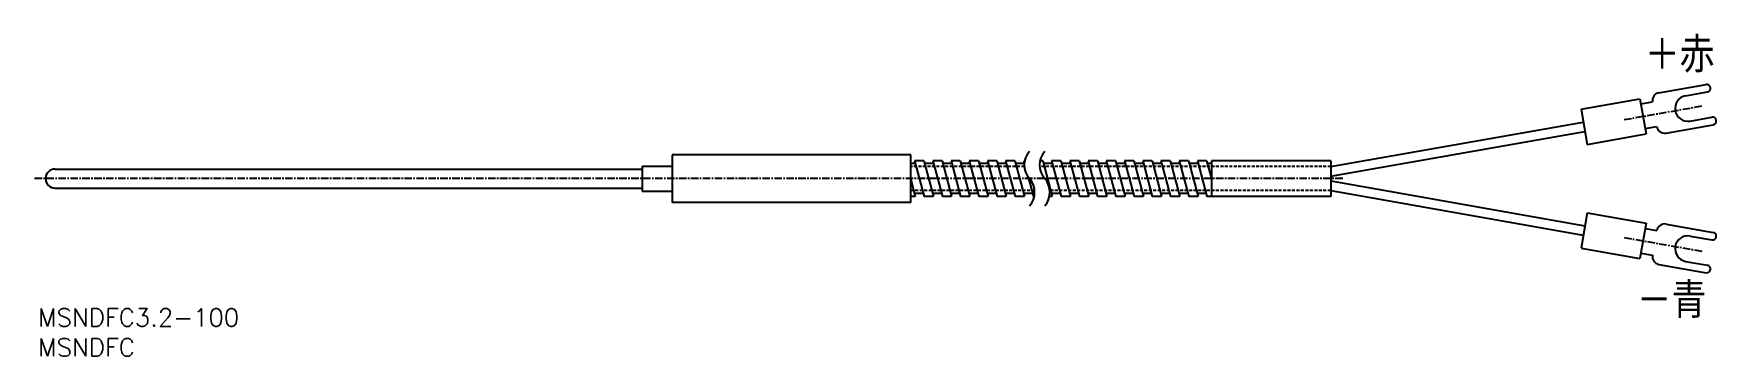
# Model space of a CAD drawing. Extents: x 8 to 290, y 80 to 134.
import ezdxf
from ezdxf.enums import TextEntityAlignment as Align

# ---------------------------------------------------------------- set-up
doc = ezdxf.new("R2010")
doc.units = 0
doc.linetypes.add('CENTER', pattern=[2, 1.25, -0.25, 0.25, -0.25])
doc.linetypes.add('DASHED', pattern=[0.75, 0.5, -0.25])
doc.layers.get('0').update_dxf_attribs({"linetype": 'CONTINUOUS'})
doc.layers.add('CENTER', color=1, linetype='CENTER')
doc.styles.get("Standard").update_dxf_attribs({"font": 'txt.shx', "bigfont": 'extfont.shx'})

msp = doc.modelspace()

# ---------------------------------------------------------------- linework, layer by layer
at = {"color": 7, "linetype": 'CONTINUOUS'}
for p, q in [((280.16, 124.06), (288.07, 125.46)), ((284.63, 123.56), (288.29, 124.2)), ((267.11, 121.33), (276.95, 123.07)), ((267.11, 121.33), (268.15, 115.42)), ((276.95, 123.07), (278, 117.16)), ((277.11, 122.18), (279.08, 122.53)), ((225.16, 111.7), (267.49, 119.16)), ((281.35, 117.32), (289.26, 118.71)), ((285.38, 119.32), (289.04, 119.97)), ((225.16, 110.08), (267.77, 117.59)), ((268.15, 115.42), (278, 117.16)), ((277.84, 118.05), (279.81, 118.39)), ((154.75, 113.69), (114.75, 113.69)), ((114.75, 113.69), (114.75, 105.69)), ((154.75, 105.69), (154.75, 113.69)), ((11.35, 111.29), (109.75, 111.29)), ((109.75, 111.79), (114.75, 111.79)), ((109.75, 111.79), (109.75, 107.59)), ((155.54, 112.19), (154.75, 112.19)), ((156.95, 112.69), (155.4, 112.69)), ((155.4, 112.69), (157.01, 106.69)), ((156.95, 112.69), (158.56, 106.69)), ((158.59, 112.19), (157.09, 112.19)), ((160.01, 112.69), (158.45, 112.69)), ((158.45, 112.69), (160.06, 106.69)), ((160.01, 112.69), (161.61, 106.69)), ((161.64, 112.19), (160.14, 112.19)), ((163.06, 112.69), (161.51, 112.69)), ((161.51, 112.69), (163.11, 106.69)), ((163.06, 112.69), (164.67, 106.69)), ((164.69, 112.19), (163.19, 112.19)), ((166.11, 112.69), (164.56, 112.69)), ((164.56, 112.69), (166.17, 106.69)), ((166.11, 112.69), (167.72, 106.69)), ((167.75, 112.19), (166.25, 112.19)), ((169.17, 112.69), (167.61, 112.69)), ((167.61, 112.69), (169.22, 106.69)), ((169.17, 112.69), (170.77, 106.69)), ((170.8, 112.19), (169.3, 112.19)), ((172.22, 112.69), (170.67, 112.69)), ((170.67, 112.69), (172.27, 106.69)), ((172.22, 112.69), (173.83, 106.69)), ((173.8, 112.19), (172.35, 112.19)), ((173.72, 112.69), (173.81, 112.35)), ((173.87, 112.69), (173.72, 112.69)), ((176.88, 112.69), (176.42, 112.69)), ((176.88, 112.69), (178.49, 106.69)), ((178.51, 112.19), (177.01, 112.19)), ((179.93, 112.69), (178.38, 112.69)), ((178.38, 112.69), (179.99, 106.69)), ((179.93, 112.69), (181.54, 106.69)), ((181.56, 112.19), (180.06, 112.19)), ((181.43, 112.69), (183.04, 106.69)), ((182.98, 112.69), (181.43, 112.69)), ((182.98, 112.69), (184.59, 106.69)), ((184.62, 112.19), (183.12, 112.19)), ((186.04, 112.69), (184.48, 112.69)), ((184.48, 112.69), (186.09, 106.69)), ((186.04, 112.69), (187.64, 106.69)), ((187.67, 112.19), (186.17, 112.19)), ((189.09, 112.69), (187.54, 112.69)), ((187.54, 112.69), (189.14, 106.69)), ((189.09, 112.69), (190.7, 106.69)), ((190.72, 112.19), (189.22, 112.19)), ((192.14, 112.69), (190.59, 112.69)), ((190.59, 112.69), (192.2, 106.69)), ((192.14, 112.69), (193.75, 106.69)), ((193.78, 112.19), (192.28, 112.19)), ((195.2, 112.69), (193.64, 112.69)), ((193.64, 112.69), (195.25, 106.69)), ((195.2, 112.69), (196.8, 106.69)), ((196.83, 112.19), (195.33, 112.19)), ((198.25, 112.69), (196.7, 112.69)), ((196.7, 112.69), (198.3, 106.69)), ((198.25, 112.69), (199.86, 106.69)), ((199.88, 112.19), (198.38, 112.19)), ((201.3, 112.69), (199.75, 112.69)), ((199.75, 112.69), (201.36, 106.69)), ((201.3, 112.69), (202.91, 106.69)), ((202.93, 112.19), (201.43, 112.19)), ((204.35, 112.69), (202.8, 112.69)), ((202.8, 112.69), (204.41, 106.69)), ((204.35, 112.69), (205.16, 109.69)), ((205.16, 112.19), (204.49, 112.19)), ((225.16, 112.69), (205.16, 112.69)), ((205.16, 112.69), (205.16, 106.69)), ((225.16, 112.69), (225.16, 106.69)), ((11.35, 108.09), (109.75, 108.09)), ((109.75, 107.59), (114.75, 107.59)), ((154.75, 109.52), (155.51, 106.69)), ((156.88, 107.19), (155.38, 107.19)), ((159.93, 107.19), (158.43, 107.19)), ((162.98, 107.19), (161.48, 107.19)), ((166.03, 107.19), (164.53, 107.19)), ((169.09, 107.19), (167.59, 107.19)), ((172.14, 107.19), (170.64, 107.19)), ((175.19, 107.19), (173.69, 107.19)), ((174.45, 109.95), (175.33, 106.69)), ((179.85, 107.19), (178.35, 107.19)), ((182.9, 107.19), (181.4, 107.19)), ((185.96, 107.19), (184.46, 107.19)), ((189.01, 107.19), (187.51, 107.19)), ((192.06, 107.19), (190.56, 107.19)), ((195.12, 107.19), (193.62, 107.19)), ((198.17, 107.19), (196.67, 107.19)), ((201.22, 107.19), (199.72, 107.19)), ((204.27, 107.19), (202.77, 107.19)), ((225.16, 109.31), (267.77, 101.8)), ((225.16, 107.69), (267.49, 100.22)), ((154.75, 105.69), (114.75, 105.69)), ((155.51, 106.69), (154.75, 106.69)), ((158.56, 106.69), (157.01, 106.69)), ((161.61, 106.69), (160.06, 106.69)), ((164.67, 106.69), (163.11, 106.69)), ((167.72, 106.69), (166.17, 106.69)), ((170.77, 106.69), (169.22, 106.69)), ((173.83, 106.69), (172.27, 106.69)), ((175.46, 106.69), (175.33, 106.69)), ((178.49, 106.69), (178.01, 106.69)), ((181.54, 106.69), (179.99, 106.69)), ((184.59, 106.69), (183.04, 106.69)), ((187.64, 106.69), (186.09, 106.69)), ((190.7, 106.69), (189.14, 106.69)), ((193.75, 106.69), (192.2, 106.69)), ((196.8, 106.69), (195.25, 106.69)), ((199.86, 106.69), (198.3, 106.69)), ((202.91, 106.69), (201.36, 106.69)), ((205.16, 106.69), (204.41, 106.69)), ((225.16, 106.69), (205.16, 106.69)), ((268.15, 103.97), (267.11, 98.06)), ((268.15, 103.97), (278, 102.23)), ((278, 102.23), (276.95, 96.32)), ((281.35, 102.07), (289.26, 100.68)), ((277.84, 101.34), (279.81, 101)), ((285.38, 100.06), (289.04, 99.42)), ((267.11, 98.06), (276.95, 96.32)), ((277.11, 97.21), (279.08, 96.86)), ((280.16, 95.32), (288.07, 93.93)), ((284.63, 95.83), (288.29, 95.19))]:
    msp.add_line(p, q, dxfattribs=at)
at = {"color": 3, "linetype": 'DASHED'}
for p, q in [((173.8, 111.69), (154.75, 111.69)), ((225.16, 111.69), (176.36, 111.69)), ((175.52, 107.69), (154.75, 107.69)), ((225.16, 107.69), (178.08, 107.69))]:
    msp.add_line(p, q, dxfattribs=at)
at = {"color": 7, "linetype": 'CONTINUOUS'}
for centre, radius, start, end in [((288.18, 124.83), 0.638, 280, 100), ((280.39, 122.75), 1.33, 100, 189.785), ((285.01, 121.44), 2.15, 100, 280), ((289.15, 119.34), 0.638, 280, 100), ((281.12, 118.63), 1.33, 190.215, 280), ((177.21, 111.97), 3.42, 138.19, 221.81), ((179.77, 111.97), 3.42, 138.19, 221.81), ((11.35, 109.69), 1.6, 90, 270), ((172.11, 107.41), 3.42, 318.19, 41.81), ((174.67, 107.41), 3.42, 318.19, 41.81), ((281.12, 100.76), 1.33, 80, 169.785), ((285.01, 97.95), 2.15, 80, 260), ((289.15, 100.05), 0.638, 260, 80), ((280.39, 96.63), 1.33, 170.215, 260), ((288.18, 94.56), 0.638, 260, 80)]:
    msp.add_arc(centre, radius, start, end, dxfattribs=at)
at = {"layer": 'CENTER', "color": 1, "linetype": 'CENTER'}
for p, q in [((274.31, 119.56), (287.51, 121.88)), ((227.16, 109.69), (7.75, 109.69)), ((274.31, 99.83), (287.51, 97.51))]:
    msp.add_line(p, q, dxfattribs=at)

# ---------------------------------------------------------------- texts
at = {"color": 7, "linetype": 'CONTINUOUS', "width": 0.9}
for s, p in [('＋赤', (283.63, 130.68)), ('－青', (282.28, 89.6))]:
    msp.add_text(s, height=5.889, dxfattribs=at).set_placement(p, align=Align.MIDDLE)
at = {"color": 7, "linetype": 'CONTINUOUS'}
for s, p in [('MSNDFC3.2-100', (8.52, 86.43)), ('MSNDFC', (8.52, 81.43))]:
    msp.add_text(s, height=3, dxfattribs=at).set_placement(p, align=Align.MIDDLE_LEFT)

doc.saveas('drawing.dxf')
